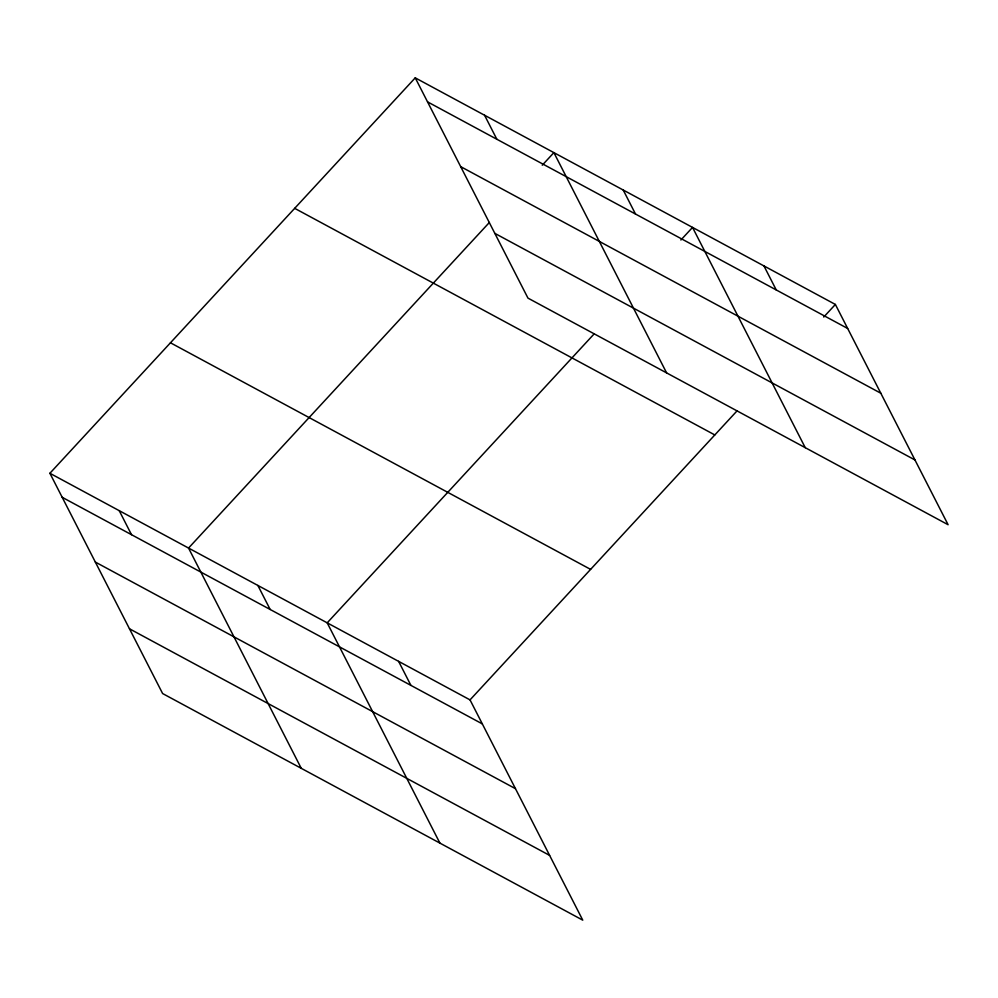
<?xml version="1.0" encoding="UTF-8"?>
<svg xmlns="http://www.w3.org/2000/svg" width="998" height="998" viewBox="0 0 998 998"><rect width="100%" height="100%" fill="white"/><g stroke="black" fill="none" stroke-linecap="round" stroke-linejoin="round"><path stroke-width="1.5" d="M49.9 473.277L470.033 699.885L582.757 920.156L162.624 693.548L49.9 473.277L415.243 77.844L835.376 304.452L948.1 524.723L527.967 298.115L415.243 77.844M489.382 222.454L188.547 548.064L301.259 768.335M542.251 165.219L553.89 152.619L666.614 372.903M594.184 333.856L327.194 622.839L439.906 843.11M680.898 239.994L692.537 227.407L805.249 447.678M470.033 699.885L737.023 410.902M823.749 317.04L835.376 304.452M427.543 101.871L847.676 328.467M460.677 166.629L880.81 393.224M494.821 233.357L914.954 459.953M294.684 208.345L714.817 434.941M170.458 342.788L590.604 569.384M62.188 497.303L482.321 723.899M95.334 562.061L515.467 788.67M129.478 628.79L549.611 855.386M763.957 265.93L776.244 289.944M623.214 190.007L635.501 214.034M484.566 115.232L496.854 139.258M398.614 661.362L410.902 685.376M257.871 585.452L270.159 609.466M119.224 510.664L131.511 534.691"/></g></svg>
